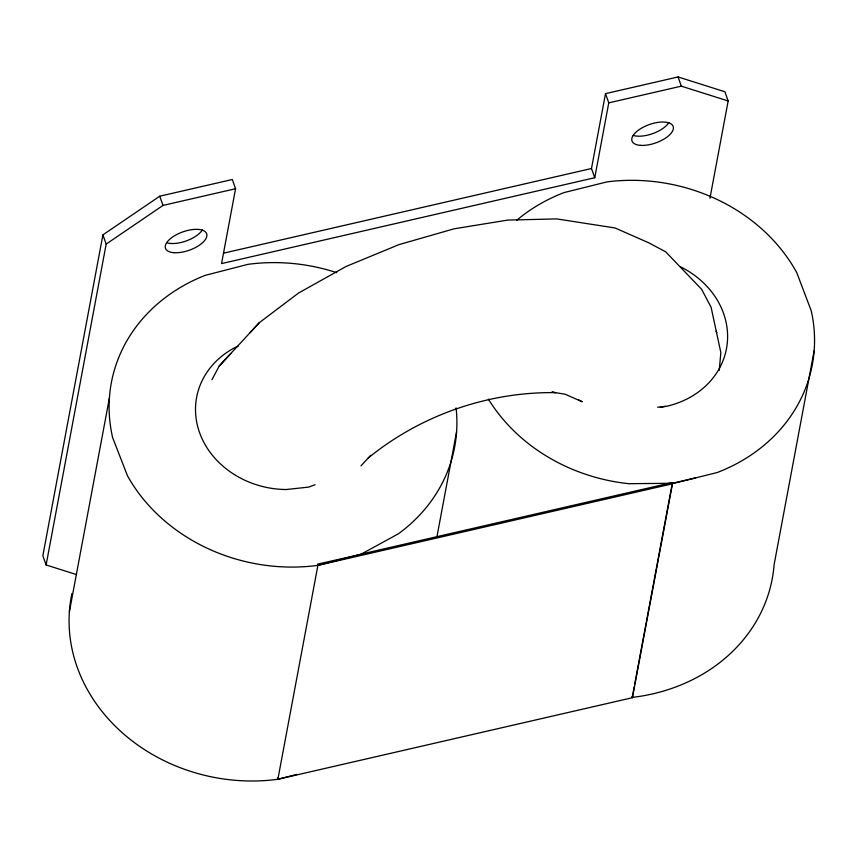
<?xml version="1.0" encoding="UTF-8"?>
<svg xmlns="http://www.w3.org/2000/svg" width="857" height="857" viewBox="0 0 857 857"><rect width="100%" height="100%" fill="white"/><g stroke="black" fill="none" stroke-linecap="round" stroke-linejoin="round"><path stroke-width="1.29" d="M719.248 370.406L720.844 352.548L711.106 307.267L701.626 289.302L665.664 251.808L648.653 242.756L615.037 227.962L556.761 218.91L507.687 220.088L453.985 228.83L398.987 244.62L346.078 266.473L298.536 293.04L259.296 322.682L249.933 332.773M709.95 198.288L728.161 100.976L724.893 91.763L678.069 76.948L605.503 93.649L608.77 102.851L594.758 177.731L221.556 263.592L235.568 188.722L232.301 179.509L159.734 196.21L102.904 234.872L42.85 555.754L46.117 564.967L76.487 574.576M46.117 564.967L106.172 244.084L102.904 234.872M69.374 611.823L109.417 397.905M361.247 554.093L672.059 482.577L672.488 483.777L632.455 697.694L277.872 779.281L317.904 565.363L317.486 564.163L360.808 554.329L398.409 533.793A174.635 151.389 10.6 0 0 456.074 407.878M436.941 536.771L456.588 431.778M594.758 177.731L591.491 168.518L605.503 93.649M634.223 686.661L632.262 697.159L634.126 697.169A174.635 151.389 10.6 0 0 774.117 564.645L814.15 350.727M634.716 684.036L672.059 484.58M211.936 379.747L219.221 366.035L259.296 322.682M361.011 465.833L370.749 455.303M219.221 366.035L230.779 353.555M368.199 458.056C420.401 415.324 488.254 391.606 555.711 392.645L551.994 392.077M106.172 244.084L163.001 205.423L235.568 188.722M238.117 346.324L235.75 347.181A87.318 75.695 10.6 0 0 199.52 432.496A87.318 75.695 10.6 0 0 286.217 489.529L308.574 487.108L315.065 484.73M336.737 272.687A174.635 151.389 10.6 0 0 248.102 264.32L205.198 275.354A174.635 151.389 10.6 0 0 112.642 437.638L127.479 475.817A174.635 151.389 10.6 0 0 317.904 565.363L360.808 554.329M71.934 593.515A174.635 151.389 10.6 0 0 277.872 779.281L296.801 774.417M608.77 102.851L681.336 86.161L728.161 100.976M223.516 253.179L591.491 168.518M672.306 483.273L695.67 477.895M317.904 565.363L672.488 483.777M660.372 407.407L665.557 406.368M657.63 407.236L666.778 406.239A87.318 75.695 10.6 0 0 727.272 343.121A87.318 75.695 10.6 0 0 680.822 266.955M552.24 392.174L564.967 394.166L582.214 401.762L578.818 399.951M716.131 331.231L716.848 332.591M678.069 76.948L681.336 86.161M632.027 696.505L632.455 697.694M159.734 196.21L163.001 205.423M277.454 778.081L277.872 779.281M202.338 229.997A21.832 9.716 -19.5 0 1 166.751 242.777M668.835 122.658A21.832 9.716 -19.5 0 1 633.248 135.438M488.415 399.148A174.635 151.389 10.6 0 0 628.856 483.702L674.159 483.252L717.18 472.539A174.635 151.389 10.6 0 0 811.29 310.984L796.806 272.719A174.635 151.389 10.6 0 0 607.142 181.855L564.12 192.568A174.635 151.389 10.6 0 0 516.717 220.281M173.992 252.697A21.832 9.716 -19.5 0 0 206.826 236.275A21.832 9.716 -19.5 0 0 177.463 234.165A21.832 9.716 -19.5 0 0 173.992 252.697M640.49 145.358A21.832 9.716 -19.5 0 0 673.323 128.946A21.832 9.716 -19.5 0 0 643.961 126.836A21.832 9.716 -19.5 0 0 640.49 145.358"/></g></svg>
